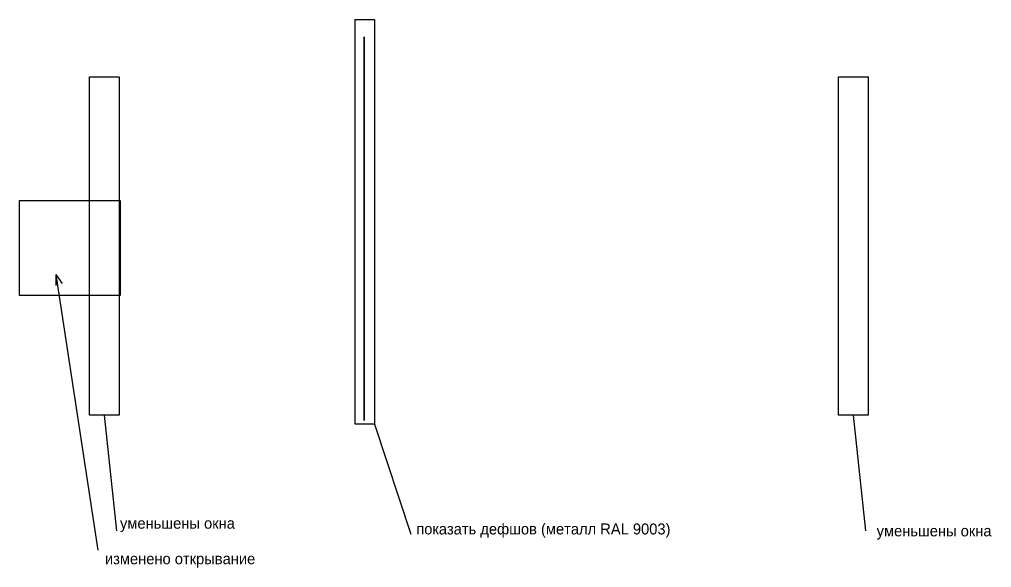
# Model space of a CAD drawing. Header units: millimetres. Extents: x 3914 to 443608, y -156176 to 78197.
# Drawn here: x 65678 to 101086, y 39998 to 59960 of the extents above; entities that cross this region are included whole.
import ezdxf

# ---------------------------------------------------------------- set-up
doc = ezdxf.new("R2010")
doc.units = ezdxf.units.MM

msp = doc.modelspace()

# ---------------------------------------------------------------- linework, layer by layer
at = {"color": 1}
for p, q in [((77911, 59960), (78605, 59960)), ((77911, 45219), (77911, 59960)), ((78605, 59960), (78605, 45219)), ((78239.7, 59324), (78229.7, 59324)), ((78229.7, 59324), (78229.7, 45352)), ((78239.7, 45352), (78239.7, 59324)), ((68226, 57868), (69309.7, 57868)), ((68226, 45548), (68226, 57868)), ((69309.7, 57868), (69309.7, 45548)), ((95507, 57868), (96590.7, 57868)), ((95507, 45548), (95507, 57868)), ((96590.7, 57868), (96590.7, 45548)), ((65678, 53366), (69350, 53366)), ((65678, 49911), (65678, 53366)), ((69350, 53366), (69350, 49911)), ((67004.4, 50668), (68537, 40632)), ((67004.4, 50668), (67004.4, 50275)), ((67004.4, 50668), (67232.7, 50348.1)), ((69350, 49911), (65678, 49911)), ((69309.7, 45548), (68226, 45548)), ((68767.8, 45548), (69209, 41332)), ((78229.7, 45352), (78239.7, 45352)), ((96590.7, 45548), (95507, 45548)), ((96048.8, 45548), (96490, 41332)), ((78605, 45219), (77911, 45219)), ((78605, 45219), (79937, 41218))]:
    msp.add_line(p, q, dxfattribs=at)

# ---------------------------------------------------------------- texts
for s, p in [('уменьшены окна', (69339.9, 41413)), ('показать дефшов (металл RAL 9003)', (80131.9, 41204)), ('уменьшены окна', (96899.9, 41134)), ('изменено открывание', (68791.9, 40119))]:
    msp.add_text(s, height=400, dxfattribs=at).set_placement(p)

doc.saveas('drawing.dxf')
